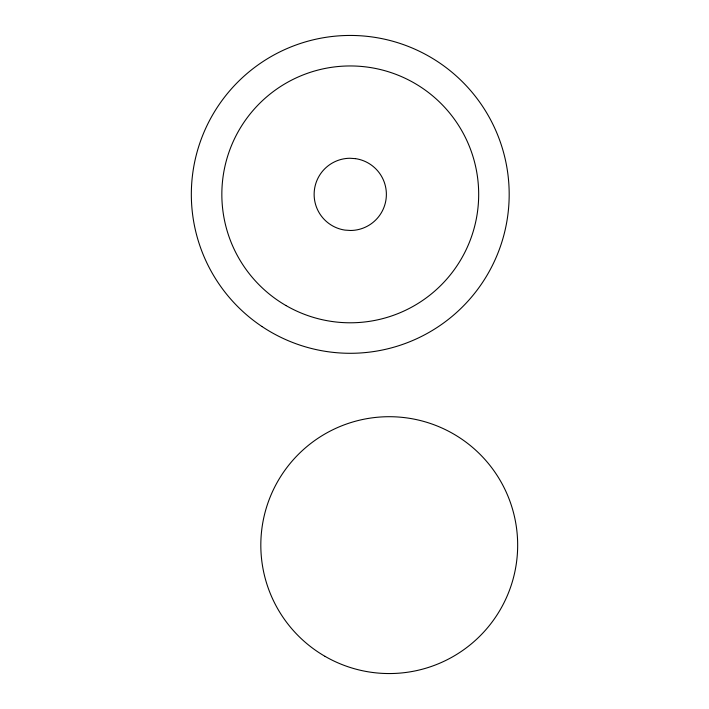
<?xml version="1.0" encoding="UTF-8"?>
<svg xmlns="http://www.w3.org/2000/svg" width="709" height="709" viewBox="0 0 709 709"><rect width="100%" height="100%" fill="white"/><g stroke="black" fill="none" stroke-linecap="round" stroke-linejoin="round"><path stroke-width="1.06" d="M355.555 158.648L349.9 158.258A36.115 36.115 0 0 0 314.22 191.891A36.115 36.115 0 0 0 344.955 230.106L350.609 230.487A36.115 36.115 0 0 0 386.29 196.854A36.115 36.115 0 0 0 355.555 158.648M325.032 656.348A128.426 128.426 0 0 0 517.667 545.124A128.426 128.426 0 0 0 325.032 433.908A128.426 128.426 0 0 0 325.032 656.348M286.046 305.588A128.426 128.426 0 0 0 478.681 194.372A128.426 128.426 0 0 0 286.046 83.157A128.426 128.426 0 0 0 286.046 305.588M261.967 326.512A158.922 158.922 0 0 0 508.84 204.768A158.922 158.922 0 0 0 279.966 51.837A158.922 158.922 0 0 0 261.967 326.512"/></g></svg>
